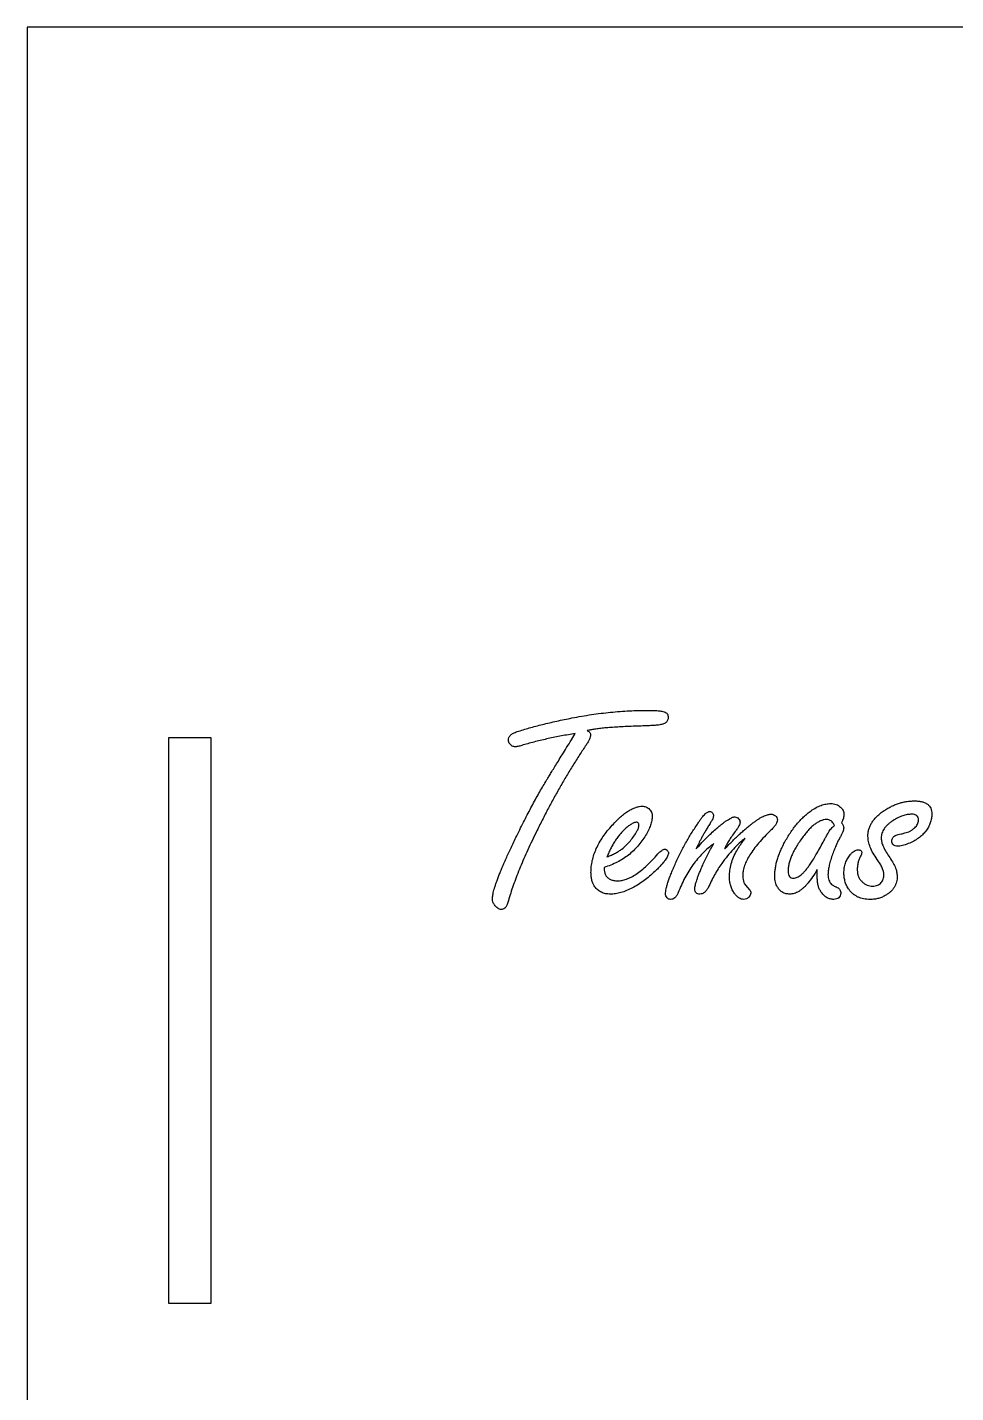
# Model space of a CAD drawing. Header units: millimetres. Extents: x 0 to 1186, y 0 to 599.
# Drawn here: x 249.1 to 314.8, y 499.1 to 595.7 of the extents above; entities that cross this region are included whole.
import ezdxf

# ---------------------------------------------------------------- set-up
doc = ezdxf.new("R2010")
doc.units = ezdxf.units.MM

msp = doc.modelspace()

# ---------------------------------------------------------------- linework, layer by layer
at = {"color": 7, "linetype": 'Continuous', "lineweight": 25}
for p, q in [((249.125, 595.673), (249.125, 75.673)), ((509.125, 595.673), (249.125, 595.673)), ((287.631, 545.279), (287.898, 545.718)), ((262.125, 545.423), (259.125, 545.423)), ((259.125, 545.423), (259.125, 505.423)), ((262.125, 505.423), (262.125, 545.423)), ((289.953, 536.245), (289.953, 536.062)), ((305.026, 535.453), (305.026, 536.109)), ((299.945, 534.996), (300.227, 534.667)), ((259.125, 505.423), (262.125, 505.423))]:
    msp.add_line(p, q, dxfattribs=at)
for points, knots in [([(283.786, 545.853), (284.072, 545.942), (284.664, 546.125), (285.598, 546.37), (286.603, 546.605), (287.301, 546.748), (287.66, 546.822)], [0, 0, 0, 0, 0.224708, 0.465628, 0.724422, 1, 1, 1, 1]), ([(287.66, 546.822), (288.121, 546.905), (289.03, 547.069), (290.388, 547.232), (291.718, 547.343), (292.596, 547.355), (293.03, 547.36)], [0, 0, 0, 0, 0.259707, 0.512741, 0.759154, 1, 1, 1, 1]), ([(293.03, 547.36), (293.163, 547.36), (293.406, 547.359), (293.734, 547.339), (293.992, 547.309), (294.137, 547.269), (294.198, 547.252)], [0, 0, 0, 0, 0.339987, 0.617997, 0.837524, 1, 1, 1, 1]), ([(294.475, 546.869), (294.472, 546.831), (294.468, 546.76), (294.438, 546.657), (294.381, 546.569), (294.304, 546.492), (294.205, 546.432), (294.087, 546.38), (293.947, 546.344), (293.845, 546.329), (293.792, 546.321)], [0, 0, 0, 0, 0.115896, 0.220485, 0.328193, 0.435431, 0.554073, 0.683115, 0.833951, 1, 1, 1, 1]), ([(294.198, 547.252), (294.24, 547.233), (294.318, 547.198), (294.414, 547.113), (294.465, 546.996), (294.472, 546.912), (294.475, 546.869)], [0, 0, 0, 0, 0.267467, 0.505737, 0.74216, 1, 1, 1, 1]), ([(283.171, 545.253), (283.178, 545.318), (283.193, 545.452), (283.324, 545.627), (283.529, 545.762), (283.695, 545.821), (283.786, 545.853)], [0, 0, 0, 0, 0.211637, 0.429515, 0.686365, 1, 1, 1, 1]), ([(287.898, 545.718), (287.573, 545.664), (286.933, 545.558), (285.994, 545.364), (285.089, 545.156), (284.502, 544.992), (284.213, 544.911)], [0, 0, 0, 0, 0.261906, 0.515768, 0.761656, 1, 1, 1, 1]), ([(292.002, 546.23), (291.811, 546.223), (291.445, 546.208), (290.919, 546.183), (290.441, 546.15), (290.009, 546.116), (289.624, 546.074), (289.286, 546.032), (288.995, 545.982), (288.819, 545.942), (288.737, 545.924)], [0, 0, 0, 0, 0.174977, 0.33477, 0.481242, 0.612582, 0.730701, 0.83468, 0.923855, 1, 1, 1, 1]), ([(288.737, 545.924), (288.775, 545.906), (288.844, 545.873), (288.926, 545.799), (288.977, 545.707), (288.982, 545.64), (288.985, 545.606)], [0, 0, 0, 0, 0.288456, 0.531128, 0.76431, 1, 1, 1, 1]), ([(293.792, 546.321), (293.681, 546.311), (293.434, 546.287), (293.025, 546.267), (292.539, 546.246), (292.19, 546.235), (292.002, 546.23)], [0, 0, 0, 0, 0.186301, 0.414954, 0.686172, 1, 1, 1, 1]), ([(283.268, 544.988), (283.239, 545.027), (283.182, 545.107), (283.174, 545.204), (283.171, 545.253)], [0, 0, 0, 0, 0.501104, 1, 1, 1, 1]), ([(283.656, 544.785), (283.62, 544.787), (283.546, 544.791), (283.441, 544.831), (283.348, 544.899), (283.295, 544.957), (283.268, 544.988)], [0, 0, 0, 0, 0.241205, 0.483192, 0.729566, 1, 1, 1, 1]), ([(284.213, 544.911), (284.156, 544.892), (284.051, 544.856), (283.902, 544.817), (283.773, 544.792), (283.693, 544.787), (283.656, 544.785)], [0, 0, 0, 0, 0.313732, 0.579297, 0.809182, 1, 1, 1, 1]), ([(288.667, 544.902), (288.509, 544.67), (288.191, 544.2), (287.735, 543.471), (287.278, 542.723), (286.823, 541.952), (286.382, 541.154), (285.938, 540.335), (285.502, 539.493), (285.221, 538.921), (285.078, 538.632)], [0, 0, 0, 0, 0.116531, 0.235469, 0.356613, 0.480343, 0.606646, 0.735252, 0.866358, 1, 1, 1, 1]), ([(285.811, 542.321), (285.849, 542.382), (285.934, 542.524), (286.078, 542.762), (286.254, 543.054), (286.468, 543.395), (286.71, 543.792), (286.989, 544.24), (287.296, 544.744), (287.515, 545.095), (287.631, 545.279)], [0, 0, 0, 0, 0.06236, 0.142599, 0.240717, 0.356437, 0.490757, 0.642236, 0.812316, 1, 1, 1, 1]), ([(288.985, 545.606), (288.979, 545.563), (288.967, 545.464), (288.902, 545.302), (288.8, 545.111), (288.714, 544.976), (288.667, 544.902)], [0, 0, 0, 0, 0.164522, 0.385529, 0.662547, 1, 1, 1, 1]), ([(283.756, 538.485), (283.849, 538.67), (284.03, 539.035), (284.297, 539.572), (284.56, 540.086), (284.825, 540.574), (285.077, 541.043), (285.323, 541.491), (285.568, 541.914), (285.731, 542.187), (285.811, 542.321)], [0, 0, 0, 0, 0.142756, 0.28037, 0.413456, 0.540839, 0.663091, 0.780541, 0.892946, 1, 1, 1, 1]), ([(309.683, 540.222), (309.771, 540.28), (309.943, 540.394), (310.212, 540.544), (310.484, 540.673), (310.76, 540.775), (311.039, 540.856), (311.323, 540.911), (311.61, 540.948), (311.803, 540.952), (311.9, 540.955)], [0, 0, 0, 0, 0.132887, 0.262357, 0.388397, 0.512888, 0.634271, 0.75573, 0.878269, 1, 1, 1, 1]), ([(311.9, 540.955), (311.996, 540.952), (312.177, 540.948), (312.429, 540.904), (312.645, 540.835), (312.821, 540.731), (312.964, 540.599), (313.058, 540.429), (313.121, 540.233), (313.125, 540.091), (313.127, 540.016)], [0, 0, 0, 0, 0.163677, 0.307648, 0.43266, 0.547085, 0.653263, 0.759401, 0.872837, 1, 1, 1, 1]), ([(290.518, 539.238), (290.617, 539.345), (290.806, 539.548), (291.099, 539.82), (291.381, 540.05), (291.653, 540.241), (291.915, 540.391), (292.169, 540.498), (292.414, 540.565), (292.575, 540.574), (292.653, 540.578)], [0, 0, 0, 0, 0.1683666, 0.322292, 0.4631709, 0.5908134, 0.70708, 0.8132643, 0.9096713, 1, 1, 1, 1]), ([(292.653, 540.578), (292.693, 540.577), (292.774, 540.575), (292.889, 540.539), (292.999, 540.489), (293.064, 540.439), (293.097, 540.413)], [0, 0, 0, 0, 0.249975, 0.496374, 0.738459, 1, 1, 1, 1]), ([(293.097, 540.413), (293.136, 540.376), (293.211, 540.305), (293.288, 540.166), (293.338, 540.013), (293.342, 539.904), (293.345, 539.848)], [0, 0, 0, 0, 0.248423, 0.488586, 0.735587, 1, 1, 1, 1]), ([(296.547, 539.315), (296.591, 539.385), (296.673, 539.518), (296.799, 539.697), (296.918, 539.849), (297.028, 539.975), (297.131, 540.074), (297.226, 540.144), (297.315, 540.19), (297.374, 540.198), (297.401, 540.201)], [0, 0, 0, 0, 0.1959571, 0.3699381, 0.5210333, 0.6548068, 0.7669456, 0.8588127, 0.9359882, 1, 1, 1, 1]), ([(297.678, 539.874), (297.671, 539.841), (297.654, 539.753), (297.576, 539.602), (297.463, 539.397), (297.365, 539.245), (297.31, 539.159)], [0, 0, 0, 0, 0.1271145, 0.330719, 0.6223384, 1, 1, 1, 1]), ([(297.401, 540.201), (297.442, 540.198), (297.52, 540.192), (297.619, 540.124), (297.671, 540.009), (297.675, 539.923), (297.678, 539.874)], [0, 0, 0, 0, 0.251179, 0.472323, 0.701882, 1, 1, 1, 1]), ([(298.467, 537.563), (298.564, 537.663), (298.752, 537.856), (299.033, 538.133), (299.299, 538.392), (299.557, 538.632), (299.802, 538.851), (300.036, 539.052), (300.256, 539.236), (300.468, 539.396), (300.665, 539.542), (300.852, 539.667), (301.026, 539.772), (301.19, 539.859), (301.342, 539.928), (301.484, 539.974), (301.612, 540.008), (301.695, 540.011), (301.735, 540.013)], [0, 0, 0, 0, 0.100455, 0.195382, 0.285297, 0.369729, 0.449715, 0.523752, 0.592869, 0.657224, 0.716182, 0.769963, 0.819663, 0.863826, 0.904213, 0.940151, 0.971509, 1, 1, 1, 1]), ([(301.735, 540.013), (301.794, 540.009), (301.911, 540.001), (302.008, 539.936), (302.055, 539.904)], [0, 0, 0, 0, 0.510156, 1, 1, 1, 1]), ([(302.055, 539.904), (302.098, 539.863), (302.182, 539.781), (302.194, 539.664), (302.2, 539.606)], [0, 0, 0, 0, 0.5042706, 1, 1, 1, 1]), ([(302.709, 538.017), (302.775, 538.135), (302.904, 538.368), (303.113, 538.702), (303.334, 539.013), (303.563, 539.306), (303.804, 539.575), (304.052, 539.825), (304.312, 540.053), (304.494, 540.189), (304.584, 540.257)], [0, 0, 0, 0, 0.1377838, 0.2710988, 0.4008134, 0.5267177, 0.6484185, 0.7685014, 0.8853111, 1, 1, 1, 1]), ([(304.584, 540.257), (304.701, 540.335), (304.924, 540.485), (305.278, 540.644), (305.626, 540.746), (305.857, 540.76), (305.971, 540.766)], [0, 0, 0, 0, 0.280489, 0.5370116, 0.7732249, 1, 1, 1, 1]), ([(305.971, 540.766), (306.039, 540.764), (306.17, 540.761), (306.357, 540.706), (306.529, 540.629), (306.624, 540.55), (306.671, 540.51)], [0, 0, 0, 0, 0.266756, 0.514646, 0.757844, 1, 1, 1, 1]), ([(306.671, 540.51), (306.707, 540.473), (306.777, 540.401), (306.855, 540.276), (306.901, 540.14), (306.907, 540.047), (306.91, 540.001)], [0, 0, 0, 0, 0.266681, 0.518064, 0.759462, 1, 1, 1, 1]), ([(306.91, 540.001), (306.908, 539.961), (306.905, 539.875), (306.866, 539.736), (306.819, 539.574), (306.773, 539.463), (306.748, 539.403)], [0, 0, 0, 0, 0.189655, 0.417881, 0.690066, 1, 1, 1, 1]), ([(308.605, 538.47), (308.609, 538.552), (308.616, 538.714), (308.669, 538.952), (308.75, 539.186), (308.874, 539.408), (309.026, 539.626), (309.213, 539.834), (309.432, 540.037), (309.597, 540.158), (309.683, 540.222)], [0, 0, 0, 0, 0.114449, 0.226931, 0.340907, 0.459671, 0.582144, 0.71269, 0.850907, 1, 1, 1, 1]), ([(311.694, 540.013), (311.591, 540.006), (311.378, 539.993), (311.053, 539.901), (310.713, 539.756), (310.493, 539.623), (310.378, 539.553)], [0, 0, 0, 0, 0.217968, 0.453278, 0.714065, 1, 1, 1, 1]), ([(312.185, 539.58), (312.182, 539.645), (312.175, 539.767), (312.069, 539.92), (311.897, 540.003), (311.766, 540.009), (311.694, 540.013)], [0, 0, 0, 0, 0.258972, 0.479633, 0.71036, 1, 1, 1, 1]), ([(313.127, 540.016), (313.122, 539.912), (313.112, 539.705), (313.026, 539.398), (312.892, 539.096), (312.763, 538.91), (312.697, 538.815)], [0, 0, 0, 0, 0.239144, 0.478578, 0.73249, 1, 1, 1, 1]), ([(289.011, 535.882), (289.016, 536.025), (289.025, 536.312), (289.098, 536.739), (289.218, 537.164), (289.383, 537.586), (289.598, 538.006), (289.857, 538.424), (290.166, 538.839), (290.399, 539.103), (290.518, 539.238)], [0, 0, 0, 0, 0.113514, 0.228398, 0.344467, 0.464511, 0.588961, 0.719543, 0.855868, 1, 1, 1, 1]), ([(291.511, 539.047), (291.442, 538.986), (291.302, 538.864), (291.112, 538.654), (290.925, 538.429), (290.753, 538.179), (290.584, 537.915), (290.425, 537.629), (290.278, 537.321), (290.188, 537.107), (290.142, 536.998)], [0, 0, 0, 0, 0.110576, 0.223627, 0.341368, 0.462851, 0.588927, 0.720313, 0.856879, 1, 1, 1, 1]), ([(292.22, 539.447), (292.173, 539.442), (292.066, 539.43), (291.904, 539.34), (291.711, 539.218), (291.582, 539.108), (291.511, 539.047)], [0, 0, 0, 0, 0.169564, 0.385932, 0.661171, 1, 1, 1, 1]), ([(292.403, 539.241), (292.401, 539.272), (292.397, 539.327), (292.365, 539.402), (292.298, 539.443), (292.247, 539.446), (292.22, 539.447)], [0, 0, 0, 0, 0.292116, 0.521987, 0.744915, 1, 1, 1, 1]), ([(292.258, 538.803), (292.301, 538.878), (292.377, 539.016), (292.395, 539.171), (292.403, 539.241)], [0, 0, 0, 0, 0.551228, 1, 1, 1, 1]), ([(293.345, 539.848), (293.338, 539.751), (293.324, 539.544), (293.227, 539.224), (293.079, 538.874), (292.945, 538.64), (292.874, 538.514)], [0, 0, 0, 0, 0.2028924, 0.4337554, 0.6977103, 1, 1, 1, 1]), ([(294.958, 536.459), (295.076, 536.719), (295.308, 537.23), (295.701, 537.961), (296.102, 538.661), (296.4, 539.099), (296.547, 539.315)], [0, 0, 0, 0, 0.261143, 0.514626, 0.760519, 1, 1, 1, 1]), ([(297.31, 539.159), (297.259, 539.073), (297.159, 538.906), (297.019, 538.663), (296.892, 538.437), (296.777, 538.23), (296.676, 538.039), (296.592, 537.864), (296.517, 537.709), (296.475, 537.61), (296.456, 537.563)], [0, 0, 0, 0, 0.16615, 0.322002, 0.463942, 0.595617, 0.714855, 0.821718, 0.916973, 1, 1, 1, 1]), ([(296.456, 537.563), (296.59, 537.711), (296.845, 537.995), (297.225, 538.385), (297.577, 538.729), (297.81, 538.933), (297.919, 539.029)], [0, 0, 0, 0, 0.288535, 0.551696, 0.788749, 1, 1, 1, 1]), ([(297.919, 539.029), (297.995, 539.092), (298.137, 539.209), (298.344, 539.371), (298.528, 539.511), (298.696, 539.624), (298.846, 539.709), (298.973, 539.772), (299.082, 539.816), (299.152, 539.822), (299.182, 539.824)], [0, 0, 0, 0, 0.194081, 0.367745, 0.521077, 0.654717, 0.769167, 0.86252, 0.939024, 1, 1, 1, 1]), ([(299.182, 539.824), (299.233, 539.818), (299.338, 539.806), (299.416, 539.734), (299.456, 539.698)], [0, 0, 0, 0, 0.488527, 1, 1, 1, 1]), ([(299.562, 539.445), (299.557, 539.406), (299.544, 539.313), (299.471, 539.164), (299.361, 538.984), (299.267, 538.858), (299.215, 538.788)], [0, 0, 0, 0, 0.1551876, 0.3727255, 0.652151, 1, 1, 1, 1]), ([(299.456, 539.698), (299.487, 539.659), (299.547, 539.585), (299.557, 539.49), (299.562, 539.445)], [0, 0, 0, 0, 0.516848, 1, 1, 1, 1]), ([(302.2, 539.606), (302.192, 539.557), (302.175, 539.444), (302.085, 539.271), (301.936, 539.085), (301.813, 538.96), (301.746, 538.891)], [0, 0, 0, 0, 0.17366, 0.393007, 0.667525, 1, 1, 1, 1]), ([(305.688, 539.636), (305.621, 539.631), (305.483, 539.623), (305.276, 539.559), (305.067, 539.457), (304.853, 539.316), (304.636, 539.135), (304.415, 538.916), (304.192, 538.655), (304.047, 538.464), (303.972, 538.364)], [0, 0, 0, 0, 0.091139, 0.186919, 0.291873, 0.406508, 0.534367, 0.674839, 0.829862, 1, 1, 1, 1]), ([(305.438, 538.046), (305.494, 538.15), (305.597, 538.34), (305.742, 538.595), (305.86, 538.792), (305.936, 538.901), (305.968, 538.947)], [0, 0, 0, 0, 0.340158, 0.618802, 0.839931, 1, 1, 1, 1]), ([(306.253, 539.224), (306.215, 539.288), (306.145, 539.405), (306.004, 539.537), (305.852, 539.623), (305.742, 539.632), (305.688, 539.636)], [0, 0, 0, 0, 0.303315, 0.555561, 0.781319, 1, 1, 1, 1]), ([(305.968, 538.947), (306.004, 538.99), (306.089, 539.093), (306.193, 539.176), (306.253, 539.224)], [0, 0, 0, 0, 0.423904, 1, 1, 1, 1]), ([(306.892, 539.038), (306.888, 538.998), (306.878, 538.904), (306.82, 538.752), (306.74, 538.565), (306.665, 538.433), (306.624, 538.361)], [0, 0, 0, 0, 0.166298, 0.382048, 0.6624052, 1, 1, 1, 1]), ([(306.748, 539.403), (306.79, 539.341), (306.866, 539.229), (306.884, 539.097), (306.892, 539.038)], [0, 0, 0, 0, 0.56092, 1, 1, 1, 1]), ([(310.378, 539.553), (310.312, 539.511), (310.185, 539.428), (310.017, 539.288), (309.87, 539.145), (309.756, 538.99), (309.661, 538.833), (309.598, 538.667), (309.552, 538.496), (309.549, 538.379), (309.547, 538.32)], [0, 0, 0, 0, 0.151161, 0.290963, 0.422095, 0.545096, 0.661285, 0.77514, 0.886208, 1, 1, 1, 1]), ([(311.228, 538.685), (311.29, 538.702), (311.413, 538.736), (311.588, 538.818), (311.758, 538.921), (311.861, 539.008), (311.914, 539.053)], [0, 0, 0, 0, 0.242821, 0.485786, 0.736253, 1, 1, 1, 1]), ([(311.914, 539.053), (311.955, 539.093), (312.033, 539.169), (312.121, 539.3), (312.174, 539.439), (312.181, 539.533), (312.185, 539.58)], [0, 0, 0, 0, 0.280032, 0.534461, 0.771236, 1, 1, 1, 1]), ([(282.04, 534.034), (282.041, 534.075), (282.044, 534.165), (282.068, 534.31), (282.098, 534.477), (282.147, 534.663), (282.21, 534.868), (282.283, 535.096), (282.372, 535.342), (282.472, 535.61), (282.583, 535.9), (282.714, 536.208), (282.855, 536.537), (283.008, 536.888), (283.176, 537.258), (283.357, 537.648), (283.55, 538.06), (283.687, 538.341), (283.756, 538.485)], [0, 0, 0, 0, 0.025838, 0.056253, 0.091925, 0.131866, 0.176774, 0.226521, 0.28133, 0.341024, 0.405612, 0.475569, 0.550445, 0.630245, 0.715224, 0.804578, 0.899687, 1, 1, 1, 1]), ([(285.078, 538.632), (284.973, 538.413), (284.766, 537.984), (284.469, 537.348), (284.201, 536.728), (283.948, 536.128), (283.719, 535.547), (283.512, 534.984), (283.329, 534.439), (283.221, 534.08), (283.168, 533.904)], [0, 0, 0, 0, 0.142623, 0.279874, 0.412604, 0.539506, 0.662217, 0.779515, 0.892022, 1, 1, 1, 1]), ([(292.874, 538.514), (292.79, 538.381), (292.624, 538.117), (292.331, 537.754), (292.013, 537.419), (291.661, 537.119), (291.279, 536.849), (290.866, 536.614), (290.422, 536.409), (290.111, 536.3), (289.953, 536.245)], [0, 0, 0, 0, 0.1247202, 0.2470714, 0.3686784, 0.4906135, 0.6134313, 0.7388773, 0.8673294, 1, 1, 1, 1]), ([(291.196, 537.552), (291.303, 537.645), (291.516, 537.828), (291.799, 538.136), (292.052, 538.457), (292.19, 538.688), (292.258, 538.803)], [0, 0, 0, 0, 0.258918, 0.510053, 0.758, 1, 1, 1, 1]), ([(297.701, 537.94), (297.563, 537.83), (297.288, 537.611), (296.904, 537.247), (296.551, 536.853), (296.219, 536.436), (295.919, 535.986), (295.645, 535.507), (295.397, 535.001), (295.256, 534.648), (295.184, 534.469)], [0, 0, 0, 0, 0.121802, 0.243061, 0.364432, 0.486969, 0.610996, 0.737559, 0.867253, 1, 1, 1, 1]), ([(296.915, 536.412), (296.97, 536.535), (297.083, 536.787), (297.273, 537.163), (297.479, 537.549), (297.626, 537.808), (297.701, 537.94)], [0, 0, 0, 0, 0.235267, 0.48034, 0.734696, 1, 1, 1, 1]), ([(299.921, 538.317), (299.779, 538.202), (299.484, 537.964), (299.071, 537.542), (298.657, 537.065), (298.398, 536.716), (298.264, 536.536)], [0, 0, 0, 0, 0.22513, 0.465607, 0.723821, 1, 1, 1, 1]), ([(299.215, 538.788), (299.131, 538.674), (298.972, 538.457), (298.764, 538.138), (298.595, 537.845), (298.508, 537.653), (298.467, 537.563)], [0, 0, 0, 0, 0.294841, 0.561132, 0.793967, 1, 1, 1, 1]), ([(299.324, 537.434), (299.359, 537.494), (299.435, 537.625), (299.567, 537.834), (299.734, 538.067), (299.856, 538.23), (299.921, 538.317)], [0, 0, 0, 0, 0.195381, 0.427252, 0.694363, 1, 1, 1, 1]), ([(301.746, 538.891), (301.589, 538.736), (301.287, 538.438), (300.88, 537.988), (300.537, 537.558), (300.253, 537.15), (300.031, 536.764), (299.87, 536.398), (299.773, 536.051), (299.758, 535.825), (299.75, 535.718)], [0, 0, 0, 0, 0.173252, 0.331507, 0.474731, 0.603412, 0.72002, 0.82289, 0.915855, 1, 1, 1, 1]), ([(302.011, 535.623), (302.014, 535.715), (302.019, 535.901), (302.053, 536.183), (302.105, 536.473), (302.183, 536.769), (302.284, 537.07), (302.402, 537.381), (302.543, 537.699), (302.653, 537.909), (302.709, 538.017)], [0, 0, 0, 0, 0.108856, 0.221855, 0.338375, 0.459205, 0.586048, 0.717445, 0.855654, 1, 1, 1, 1]), ([(303.972, 538.364), (303.891, 538.25), (303.735, 538.03), (303.53, 537.696), (303.351, 537.38), (303.209, 537.074), (303.095, 536.783), (303.017, 536.502), (302.961, 536.237), (302.956, 536.063), (302.953, 535.98)], [0, 0, 0, 0, 0.159183, 0.307877, 0.44608, 0.573196, 0.691818, 0.802296, 0.904752, 1, 1, 1, 1]), ([(304.514, 536.468), (304.58, 536.568), (304.725, 536.785), (304.945, 537.148), (305.185, 537.576), (305.35, 537.883), (305.438, 538.046)], [0, 0, 0, 0, 0.1963562, 0.4281514, 0.6961776, 1, 1, 1, 1]), ([(306.624, 538.361), (306.577, 538.275), (306.476, 538.094), (306.345, 537.791), (306.205, 537.453), (306.119, 537.213), (306.074, 537.086)], [0, 0, 0, 0, 0.211255, 0.448192, 0.711261, 1, 1, 1, 1]), ([(309.259, 536.816), (309.159, 536.961), (308.971, 537.237), (308.769, 537.667), (308.632, 538.073), (308.614, 538.342), (308.605, 538.47)], [0, 0, 0, 0, 0.292708, 0.554606, 0.786751, 1, 1, 1, 1]), ([(309.547, 538.32), (309.554, 538.229), (309.569, 538.032), (309.687, 537.729), (309.849, 537.391), (310.001, 537.168), (310.083, 537.048)], [0, 0, 0, 0, 0.195034, 0.422027, 0.68938, 1, 1, 1, 1]), ([(310.301, 538.123), (310.304, 538.162), (310.308, 538.241), (310.358, 538.349), (310.437, 538.44), (310.506, 538.483), (310.542, 538.505)], [0, 0, 0, 0, 0.2491053, 0.492551, 0.7291556, 1, 1, 1, 1]), ([(310.713, 537.752), (310.652, 537.755), (310.542, 537.761), (310.398, 537.834), (310.312, 537.966), (310.305, 538.067), (310.301, 538.123)], [0, 0, 0, 0, 0.287158, 0.521094, 0.739871, 1, 1, 1, 1]), ([(310.542, 538.505), (310.564, 538.514), (310.63, 538.539), (310.768, 538.573), (310.975, 538.623), (311.136, 538.662), (311.228, 538.685)], [0, 0, 0, 0, 0.0971418, 0.2995004, 0.5984222, 1, 1, 1, 1]), ([(312.697, 538.815), (312.622, 538.726), (312.468, 538.543), (312.181, 538.309), (311.843, 538.1), (311.594, 537.989), (311.464, 537.931)], [0, 0, 0, 0, 0.226949, 0.466767, 0.721863, 1, 1, 1, 1]), ([(290.142, 536.998), (290.248, 537.039), (290.453, 537.117), (290.734, 537.253), (290.983, 537.392), (291.127, 537.5), (291.196, 537.552)], [0, 0, 0, 0, 0.286322, 0.548521, 0.784681, 1, 1, 1, 1]), ([(290.875, 535.303), (290.981, 535.308), (291.201, 535.32), (291.532, 535.421), (291.876, 535.568), (292.23, 535.782), (292.596, 536.052), (292.971, 536.385), (293.365, 536.77), (293.617, 537.059), (293.748, 537.21)], [0, 0, 0, 0, 0.0900854, 0.1858067, 0.290722, 0.4065294, 0.5342782, 0.6755437, 0.830596, 1, 1, 1, 1]), ([(294.493, 537.281), (294.489, 537.245), (294.482, 537.167), (294.432, 537.043), (294.354, 536.907), (294.25, 536.749), (294.114, 536.578), (293.951, 536.388), (293.757, 536.183), (293.614, 536.044), (293.539, 535.971)], [0, 0, 0, 0, 0.064971, 0.143013, 0.239029, 0.352565, 0.486301, 0.637148, 0.809129, 1, 1, 1, 1]), ([(293.748, 537.21), (293.793, 537.259), (293.875, 537.349), (294.002, 537.455), (294.119, 537.524), (294.199, 537.535), (294.234, 537.54)], [0, 0, 0, 0, 0.332484, 0.603986, 0.825215, 1, 1, 1, 1]), ([(294.234, 537.54), (294.271, 537.535), (294.351, 537.523), (294.405, 537.463), (294.434, 537.431)], [0, 0, 0, 0, 0.466013, 1, 1, 1, 1]), ([(294.434, 537.431), (294.451, 537.406), (294.483, 537.361), (294.49, 537.306), (294.493, 537.281)], [0, 0, 0, 0, 0.540726, 1, 1, 1, 1]), ([(298.808, 535.588), (298.815, 535.741), (298.828, 536.051), (298.931, 536.514), (299.088, 536.983), (299.244, 537.281), (299.324, 537.434)], [0, 0, 0, 0, 0.236294, 0.480254, 0.732724, 1, 1, 1, 1]), ([(306.074, 537.086), (306.029, 536.954), (305.944, 536.704), (305.854, 536.343), (305.791, 536.025), (305.783, 535.825), (305.779, 535.732)], [0, 0, 0, 0, 0.3024126, 0.5687245, 0.8007239, 1, 1, 1, 1]), ([(306.91, 535.838), (306.914, 535.963), (306.923, 536.206), (307.009, 536.552), (307.143, 536.869), (307.276, 537.051), (307.343, 537.142)], [0, 0, 0, 0, 0.267571, 0.518356, 0.75927, 1, 1, 1, 1]), ([(307.343, 537.142), (307.388, 537.195), (307.472, 537.294), (307.619, 537.406), (307.769, 537.477), (307.873, 537.486), (307.922, 537.49)], [0, 0, 0, 0, 0.298242, 0.557008, 0.787224, 1, 1, 1, 1]), ([(308.081, 537.051), (308.046, 536.977), (307.974, 536.828), (307.906, 536.583), (307.859, 536.322), (307.854, 536.141), (307.852, 536.047)], [0, 0, 0, 0, 0.235794, 0.477765, 0.730582, 1, 1, 1, 1]), ([(307.922, 537.49), (307.959, 537.489), (308.025, 537.487), (308.11, 537.447), (308.165, 537.377), (308.168, 537.32), (308.17, 537.29)], [0, 0, 0, 0, 0.302322, 0.538465, 0.752932, 1, 1, 1, 1]), ([(308.17, 537.29), (308.165, 537.256), (308.151, 537.171), (308.108, 537.096), (308.081, 537.051)], [0, 0, 0, 0, 0.398822, 1, 1, 1, 1]), ([(310.083, 537.048), (310.172, 536.916), (310.338, 536.67), (310.532, 536.302), (310.649, 535.96), (310.669, 535.74), (310.678, 535.638)], [0, 0, 0, 0, 0.307353, 0.573805, 0.803019, 1, 1, 1, 1]), ([(311.464, 537.931), (311.393, 537.904), (311.258, 537.851), (311.06, 537.795), (310.88, 537.761), (310.766, 537.755), (310.713, 537.752)], [0, 0, 0, 0, 0.295262, 0.559451, 0.794588, 1, 1, 1, 1]), ([(289.953, 536.062), (289.957, 535.991), (289.963, 535.854), (290.03, 535.734), (290.062, 535.676)], [0, 0, 0, 0, 0.5194381, 1, 1, 1, 1]), ([(294.287, 534.384), (294.29, 534.437), (294.296, 534.553), (294.328, 534.741), (294.382, 534.957), (294.456, 535.202), (294.551, 535.476), (294.665, 535.779), (294.806, 536.109), (294.906, 536.339), (294.958, 536.459)], [0, 0, 0, 0, 0.072715, 0.1583765, 0.2606483, 0.3770548, 0.5091304, 0.6570318, 0.8201424, 1, 1, 1, 1]), ([(296.359, 534.737), (296.361, 534.776), (296.366, 534.862), (296.396, 535.004), (296.44, 535.173), (296.499, 535.37), (296.58, 535.592), (296.673, 535.843), (296.79, 536.118), (296.872, 536.311), (296.915, 536.412)], [0, 0, 0, 0, 0.064967, 0.146081, 0.245584, 0.360127, 0.494087, 0.644938, 0.813969, 1, 1, 1, 1]), ([(298.264, 536.536), (298.175, 536.405), (297.995, 536.141), (297.749, 535.721), (297.516, 535.279), (297.373, 534.972), (297.301, 534.817)], [0, 0, 0, 0, 0.239995, 0.48614, 0.739067, 1, 1, 1, 1]), ([(303.348, 535.491), (303.39, 535.494), (303.481, 535.5), (303.616, 535.551), (303.753, 535.631), (303.898, 535.737), (304.044, 535.879), (304.2, 536.044), (304.356, 536.246), (304.459, 536.391), (304.514, 536.468)], [0, 0, 0, 0, 0.081137, 0.17242, 0.271455, 0.385417, 0.514034, 0.659914, 0.820031, 1, 1, 1, 1]), ([(305.026, 536.109), (304.918, 535.929), (304.715, 535.59), (304.471, 535.28), (304.357, 535.135)], [0, 0, 0, 0, 0.532497, 1, 1, 1, 1]), ([(307.852, 536.047), (307.857, 535.969), (307.866, 535.816), (307.933, 535.596), (308.047, 535.394), (308.153, 535.281), (308.208, 535.223)], [0, 0, 0, 0, 0.253297, 0.496511, 0.742223, 1, 1, 1, 1]), ([(309.736, 535.738), (309.729, 535.813), (309.715, 535.978), (309.616, 536.235), (309.464, 536.52), (309.331, 536.712), (309.259, 536.816)], [0, 0, 0, 0, 0.188926, 0.41341, 0.683509, 1, 1, 1, 1]), ([(289.273, 534.887), (289.232, 534.953), (289.148, 535.088), (289.068, 535.326), (289.022, 535.594), (289.015, 535.783), (289.011, 535.882)], [0, 0, 0, 0, 0.220945, 0.457181, 0.714826, 1, 1, 1, 1]), ([(290.062, 535.676), (290.107, 535.618), (290.196, 535.502), (290.392, 535.386), (290.62, 535.314), (290.787, 535.306), (290.875, 535.303)], [0, 0, 0, 0, 0.234946, 0.466214, 0.717858, 1, 1, 1, 1]), ([(293.539, 535.971), (293.414, 535.854), (293.167, 535.625), (292.777, 535.31), (292.371, 535.037), (292.089, 534.88), (291.949, 534.802)], [0, 0, 0, 0, 0.258978, 0.510726, 0.75819, 1, 1, 1, 1]), ([(299.17, 534.405), (299.114, 534.49), (299.001, 534.661), (298.892, 534.953), (298.821, 535.263), (298.813, 535.478), (298.808, 535.588)], [0, 0, 0, 0, 0.243752, 0.487684, 0.737084, 1, 1, 1, 1]), ([(299.75, 535.718), (299.752, 535.64), (299.755, 535.494), (299.794, 535.295), (299.848, 535.124), (299.914, 535.037), (299.945, 534.996)], [0, 0, 0, 0, 0.305739, 0.57333, 0.799533, 1, 1, 1, 1]), ([(302.206, 534.858), (302.175, 534.914), (302.114, 535.026), (302.057, 535.214), (302.017, 535.414), (302.013, 535.553), (302.011, 535.623)], [0, 0, 0, 0, 0.238989, 0.479084, 0.734236, 1, 1, 1, 1]), ([(302.953, 535.98), (302.957, 535.909), (302.963, 535.781), (303.034, 535.611), (303.177, 535.506), (303.288, 535.496), (303.348, 535.491)], [0, 0, 0, 0, 0.2949186, 0.5368011, 0.7522714, 1, 1, 1, 1]), ([(304.357, 535.135), (304.305, 535.073), (304.203, 534.954), (304.039, 534.797), (303.878, 534.665), (303.718, 534.553), (303.556, 534.469), (303.395, 534.404), (303.233, 534.368), (303.124, 534.363), (303.071, 534.36)], [0, 0, 0, 0, 0.157463, 0.302579, 0.437593, 0.56196, 0.680091, 0.790171, 0.897124, 1, 1, 1, 1]), ([(305.317, 534.481), (305.272, 534.548), (305.182, 534.684), (305.092, 534.92), (305.034, 535.178), (305.029, 535.359), (305.026, 535.453)], [0, 0, 0, 0, 0.234502, 0.474091, 0.728284, 1, 1, 1, 1]), ([(305.779, 535.732), (305.782, 535.666), (305.786, 535.538), (305.835, 535.355), (305.914, 535.19), (305.991, 535.098), (306.03, 535.052)], [0, 0, 0, 0, 0.26648, 0.516608, 0.759622, 1, 1, 1, 1]), ([(306.03, 535.052), (306.046, 535.039), (306.088, 535.005), (306.175, 534.959), (306.293, 534.895), (306.385, 534.853), (306.436, 534.829)], [0, 0, 0, 0, 0.1355422, 0.3484448, 0.6345747, 1, 1, 1, 1]), ([(307.269, 534.681), (307.214, 534.765), (307.103, 534.933), (306.994, 535.217), (306.923, 535.521), (306.914, 535.731), (306.91, 535.838)], [0, 0, 0, 0, 0.243688, 0.488442, 0.738561, 1, 1, 1, 1]), ([(308.208, 535.223), (308.262, 535.178), (308.366, 535.09), (308.544, 534.993), (308.734, 534.935), (308.866, 534.929), (308.932, 534.926)], [0, 0, 0, 0, 0.261479, 0.507909, 0.753023, 1, 1, 1, 1]), ([(308.932, 534.926), (308.995, 534.928), (309.116, 534.931), (309.285, 534.985), (309.435, 535.064), (309.514, 535.142), (309.553, 535.182)], [0, 0, 0, 0, 0.2728172, 0.5215315, 0.7592936, 1, 1, 1, 1]), ([(309.553, 535.182), (309.581, 535.22), (309.637, 535.297), (309.698, 535.43), (309.729, 535.58), (309.733, 535.684), (309.736, 535.738)], [0, 0, 0, 0, 0.237811, 0.47598, 0.728259, 1, 1, 1, 1]), ([(310.678, 535.638), (310.676, 535.568), (310.672, 535.43), (310.632, 535.231), (310.571, 535.042), (310.48, 534.867), (310.369, 534.701), (310.23, 534.549), (310.069, 534.406), (309.944, 534.327), (309.88, 534.287)], [0, 0, 0, 0, 0.127123, 0.250883, 0.369595, 0.487917, 0.608895, 0.73167, 0.862167, 1, 1, 1, 1]), ([(290.38, 534.36), (290.266, 534.366), (290.048, 534.375), (289.744, 534.482), (289.475, 534.647), (289.341, 534.807), (289.273, 534.887)], [0, 0, 0, 0, 0.267242, 0.511576, 0.752868, 1, 1, 1, 1]), ([(291.949, 534.802), (291.812, 534.734), (291.549, 534.602), (291.145, 534.47), (290.759, 534.375), (290.504, 534.365), (290.38, 534.36)], [0, 0, 0, 0, 0.278617, 0.535556, 0.773929, 1, 1, 1, 1]), ([(294.393, 534.101), (294.362, 534.143), (294.299, 534.227), (294.291, 534.331), (294.287, 534.384)], [0, 0, 0, 0, 0.494495, 1, 1, 1, 1]), ([(294.643, 533.984), (294.594, 533.989), (294.497, 533.999), (294.428, 534.067), (294.393, 534.101)], [0, 0, 0, 0, 0.498119, 1, 1, 1, 1]), ([(295.184, 534.469), (295.151, 534.397), (295.09, 534.264), (294.963, 534.105), (294.811, 534), (294.698, 533.989), (294.643, 533.984)], [0, 0, 0, 0, 0.308605, 0.565842, 0.786888, 1, 1, 1, 1]), ([(296.724, 534.36), (296.67, 534.364), (296.571, 534.37), (296.441, 534.446), (296.369, 534.58), (296.363, 534.681), (296.359, 534.737)], [0, 0, 0, 0, 0.268791, 0.49427, 0.721463, 1, 1, 1, 1]), ([(297.301, 534.817), (297.261, 534.748), (297.187, 534.622), (297.045, 534.475), (296.89, 534.379), (296.778, 534.367), (296.724, 534.36)], [0, 0, 0, 0, 0.309421, 0.566065, 0.790196, 1, 1, 1, 1]), ([(299.818, 533.984), (299.76, 533.989), (299.641, 534), (299.472, 534.089), (299.309, 534.221), (299.219, 534.34), (299.17, 534.405)], [0, 0, 0, 0, 0.215622, 0.444011, 0.699904, 1, 1, 1, 1]), ([(300.177, 534.143), (300.124, 534.097), (300.02, 534.008), (299.884, 533.992), (299.818, 533.984)], [0, 0, 0, 0, 0.511549, 1, 1, 1, 1]), ([(300.316, 534.44), (300.308, 534.387), (300.292, 534.274), (300.217, 534.188), (300.177, 534.143)], [0, 0, 0, 0, 0.469847, 1, 1, 1, 1]), ([(300.227, 534.667), (300.254, 534.635), (300.308, 534.569), (300.313, 534.484), (300.316, 534.44)], [0, 0, 0, 0, 0.485125, 1, 1, 1, 1]), ([(303.071, 534.36), (302.983, 534.367), (302.811, 534.379), (302.569, 534.474), (302.361, 534.637), (302.259, 534.782), (302.206, 534.858)], [0, 0, 0, 0, 0.25277, 0.491975, 0.734986, 1, 1, 1, 1]), ([(306.197, 533.984), (306.112, 533.99), (305.944, 534.003), (305.705, 534.1), (305.491, 534.261), (305.377, 534.406), (305.317, 534.481)], [0, 0, 0, 0, 0.24281, 0.477873, 0.726003, 1, 1, 1, 1]), ([(306.545, 534.11), (306.493, 534.074), (306.388, 534), (306.261, 533.989), (306.197, 533.984)], [0, 0, 0, 0, 0.498741, 1, 1, 1, 1]), ([(306.436, 534.829), (306.474, 534.807), (306.547, 534.766), (306.627, 534.668), (306.677, 534.549), (306.681, 534.462), (306.683, 534.416)], [0, 0, 0, 0, 0.254944, 0.488833, 0.732518, 1, 1, 1, 1]), ([(306.683, 534.416), (306.677, 534.357), (306.666, 534.239), (306.585, 534.153), (306.545, 534.11)], [0, 0, 0, 0, 0.506097, 1, 1, 1, 1]), ([(308.764, 533.984), (308.685, 533.986), (308.53, 533.991), (308.305, 534.024), (308.094, 534.076), (307.898, 534.152), (307.718, 534.254), (307.551, 534.372), (307.399, 534.515), (307.313, 534.625), (307.269, 534.681)], [0, 0, 0, 0, 0.13905, 0.270716, 0.396302, 0.517928, 0.637667, 0.755662, 0.875743, 1, 1, 1, 1]), ([(309.88, 534.287), (309.797, 534.24), (309.631, 534.146), (309.355, 534.055), (309.066, 533.992), (308.866, 533.986), (308.764, 533.984)], [0, 0, 0, 0, 0.2440807, 0.4890279, 0.7405475, 1, 1, 1, 1]), ([(282.179, 533.595), (282.139, 533.665), (282.061, 533.801), (282.047, 533.958), (282.04, 534.034)], [0, 0, 0, 0, 0.512715, 1, 1, 1, 1]), ([(282.694, 533.277), (282.644, 533.281), (282.545, 533.29), (282.404, 533.352), (282.281, 533.458), (282.214, 533.547), (282.179, 533.595)], [0, 0, 0, 0, 0.235537, 0.469545, 0.718032, 1, 1, 1, 1]), ([(283.168, 533.904), (283.144, 533.812), (283.101, 533.646), (282.998, 533.442), (282.862, 533.3), (282.748, 533.285), (282.694, 533.277)], [0, 0, 0, 0, 0.338153, 0.602966, 0.810001, 1, 1, 1, 1])]:
    msp.add_open_spline(points, degree=3, knots=knots, dxfattribs=at)

doc.saveas('drawing.dxf')
